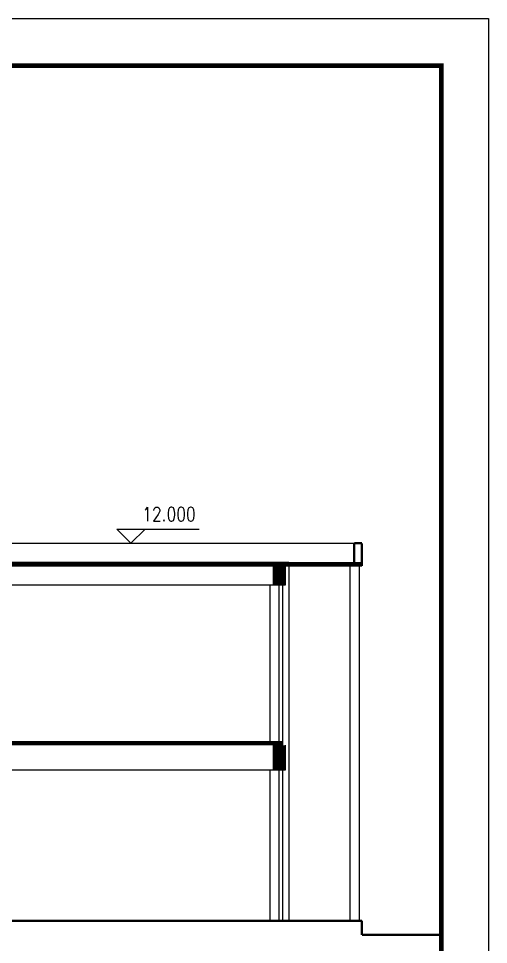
# Model space of a CAD drawing. Extents: x -55219 to 470149, y 494712 to 780039.
# Drawn here: x 320768 to 335718, y 554378 to 583812 of the extents above; entities that cross this region are included whole.
import ezdxf
from ezdxf.enums import TextEntityAlignment as Align

# ---------------------------------------------------------------- set-up
doc = ezdxf.new("R2010")
doc.units = 0
doc.header["$LTSCALE"] = 1500
doc.header["$MEASUREMENT"] = 0
doc.layers.add('LVTRY', color=6, linetype='CONTINUOUS')
doc.layers.add('PUB_TITLE', color=4, linetype='CONTINUOUS')
doc.styles.add('DIM_FONT', font='SIMPLEX.shx', dxfattribs={"width": 0.8})

msp = doc.modelspace()

# ---------------------------------------------------------------- linework, layer by layer
at = {"layer": 'LVTRY', "color": 7}
for p, q in [((324343.3, 567132.8), (323893.3, 567582.8)), ((323893.3, 567582.8), (324793.3, 567582.8)), ((324793.3, 567582.8), (324343.3, 567132.8)), ((324343.3, 567582.8), (326511.8, 567582.8)), ((320364.3, 567132.8), (331689.1, 567132.8)), ((305209.2, 566532.8), (329364.3, 566532.8)), ((305209.2, 566532.8), (329364.3, 566532.8)), ((305209.2, 566412.8), (331689.1, 566412.8)), ((305209.2, 566412.8), (329364.3, 566412.8)), ((328864.3, 566412.8), (328864.3, 565812.8)), ((329064.3, 555132.8), (329064.3, 566532.8)), ((329064.3, 564693), (329064.3, 566532.8)), ((329164.3, 566532.8), (329164.3, 555132.8)), ((329264.3, 565812.8), (329264.3, 566412.8)), ((329364.3, 566532.8), (329364.3, 555132.8)), ((331314.1, 555132.8), (331314.1, 566412.8)), ((331614.1, 555132.8), (331614.1, 566412.8)), ((259514.3, 565812.8), (328864.3, 565812.8)), ((328764.3, 565812.8), (328764.3, 560832.8)), ((328864.3, 565812.8), (329264.3, 565812.8)), ((259364.3, 560832.8), (329164.3, 560832.8)), ((328864.3, 560712.8), (328864.3, 559932.8)), ((329264.3, 559932.8), (329264.3, 560712.8)), ((259514.3, 559932.8), (329064.3, 559932.8)), ((328764.3, 559932.8), (328764.3, 555132.8)), ((328864.3, 559932.8), (329264.3, 559932.8))]:
    msp.add_line(p, q, dxfattribs=at)
for points, const_width in [([(331449.1, 567132.8), (331689.1, 567132.8)], 75), ([(331449.1, 566412.8), (331449.1, 567132.8)], 75), ([(331689.1, 566412.8), (331689.1, 567132.8)], 75), ([(329064.3, 565812.8), (329064.3, 566412.8)], 400), ([(294202.4, 566472.8), (331689.1, 566472.8)], 120), ([(259364.3, 560772.8), (329164.3, 560772.8)], 120), ([(329064.3, 559932.8), (329064.3, 560712.8)], 400), ([(259364.3, 555132.8), (331689.1, 555132.8)], 75), ([(331689.1, 555132.8), (331689.1, 554682.8)], 75), ([(331689.1, 554682.8), (334217.7, 554682.8)], 75)]:
    msp.add_lwpolyline(points, dxfattribs=dict(at, const_width=const_width))
at = {"layer": 'PUB_TITLE'}
msp.add_lwpolyline([(209567.7, 494711.6), (209567.7, 583811.6), (335717.7, 583811.6), (335717.7, 494711.6)], close=True, dxfattribs=at)
at = {"layer": 'PUB_TITLE', "const_width": 150}
msp.add_lwpolyline([(213317.7, 496211.6), (334217.7, 496211.6), (334217.7, 582311.6), (213317.7, 582311.6)], close=True, dxfattribs=at)

# ---------------------------------------------------------------- texts
at = {"layer": 'LVTRY', "color": 7, "style": 'DIM_FONT', "width": 0.8}
msp.add_text('12.000', height=450, dxfattribs=at).set_placement((325555, 568054.6), align=Align.MIDDLE)

doc.saveas('drawing.dxf')
